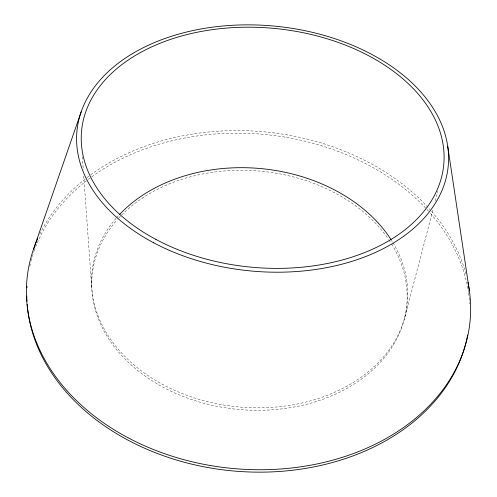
<?xml version="1.0" encoding="UTF-8"?>
<svg xmlns="http://www.w3.org/2000/svg" width="497" height="497" viewBox="0 0 497 497"><rect width="100%" height="100%" fill="white"/><g stroke="black" fill="none" stroke-linecap="round" stroke-linejoin="round"><path stroke-width="0.37" stroke-dasharray="2.48 1.86" d="M404.769 317.322L433.341 208.473M435.31 200.962L437.869 191.202M82.34 156.704L83.285 169.868M83.732 176.062L91.734 287.539M29.758 266.442A221.929 168.98 5.3 0 1 30.777 262.143M31.149 260.714A221.929 168.98 5.3 0 1 33.945 251.581M34.187 250.892A221.929 168.98 5.3 0 1 86.484 180.759M88.304 179.355A221.929 168.98 5.3 0 1 426.351 208.852M426.873 209.411A221.929 168.98 5.3 0 1 429.458 212.256M430.47 213.406A221.929 168.98 5.3 0 1 468.416 292.174M468.522 292.901A221.929 168.98 5.3 0 1 469.069 297.274M469.143 298.007A221.929 168.98 5.3 0 1 469.609 303.872M392.972 242.722A158.431 119.696 5.3 0 1 239.498 407.024A158.431 119.696 5.3 0 1 116.143 218.22M116.627 217.667A158.431 119.696 5.3 0 1 118.603 215.474M391.419 240.213A158.431 119.696 5.3 0 1 392.208 241.461M39.81 234.05A222.532 169.055 5.3 0 1 85.093 179.082M86.907 177.665A222.532 169.055 5.3 0 1 89.982 175.348M90.603 174.894A222.532 169.055 5.3 0 1 430.116 209.715M431.638 211.442A222.532 169.055 5.3 0 1 465.913 273.853M391.617 244.008A158.009 119.653 5.3 0 1 239.268 409.516A158.009 119.653 5.3 0 1 117.224 219.73M118.708 218.09A158.009 119.653 5.3 0 1 388.387 239.051M388.803 239.66A158.009 119.653 5.3 0 1 390.835 242.76"/><path stroke-width="0.75" d="M33.61 248.96L81.166 111.856M447.772 146.603L469.336 290.385M467.615 334.984A221.929 168.98 5.3 0 1 239.417 471.46A221.929 168.98 5.3 0 1 27.173 304.406M26.968 301.362A221.929 168.98 5.3 0 1 26.776 296.05M26.913 287.769A221.929 168.98 5.3 0 1 27 286.272M119.609 214.393A158.431 119.696 5.3 0 1 391.021 239.585M467.957 282.426A222.532 169.055 5.3 0 1 230.359 468.249A222.532 169.055 5.3 0 1 37.648 238.715M153.616 242.766A186.456 123.001 5.3 0 0 447.623 170.782A186.456 123.001 5.3 0 0 186.524 32.044A186.456 123.001 5.3 0 0 153.616 242.766M155.915 239.424A181.871 119.932 5.3 0 0 443.088 169.856A181.871 119.932 5.3 0 0 188.972 34.076A181.871 119.932 5.3 0 0 155.915 239.424"/></g></svg>
